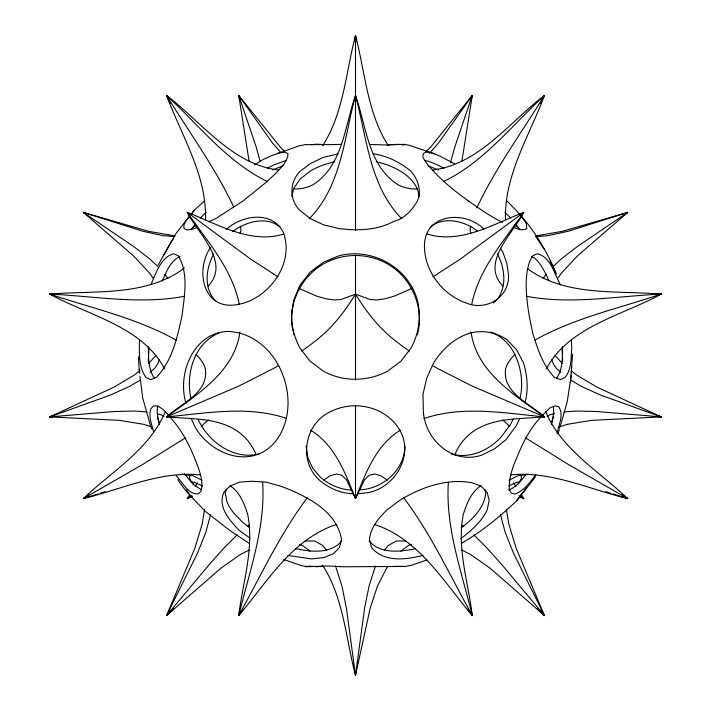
<?xml version="1.0" encoding="UTF-8"?>
<svg xmlns="http://www.w3.org/2000/svg" width="711" height="711" viewBox="0 0 711 711"><rect width="100%" height="100%" fill="white"/><g stroke="black" fill="none" stroke-linecap="round" stroke-linejoin="round"><path stroke-width="1.07" d="M448.348 482.591C445.442 528.202 461.741 571.911 472.264 615.539C444.935 583.358 421.579 543.186 380.572 526.638A60.302 51.299 0 0 0 374.493 524.602M521.367 474.744L521.305 478.636L518.221 483.933M205.479 219.806C207.008 175.279 181.492 135.81 166.57 95.461C201.497 121.963 231.99 164.454 278.552 170.036M572.577 354.211L570.56 382.003M139.48 340.747C139.303 353.083 138.432 366.956 145.995 377.497L150.732 379.638L156.251 377.497C172.293 361.028 177.341 337.218 182.069 315.426C184.371 295.936 188.895 273.646 178.337 255.862L173.608 253.711C160.464 257.64 156.109 273.157 151.061 284.338M571.617 367.116L571.306 373.355M461.883 161.388L472.264 95.461L430.706 147.026L426.147 151.55M148.421 346.755C148.412 357.473 148.235 369.302 154.5 378.501M562.739 361.117L561.957 347.999M148.261 361.046L149.043 347.999M571.155 375.435L567.36 400.968L561.459 422.423M239.945 331.886C234.639 372.137 196.156 394.987 166.57 416.886C194.067 419.41 227.218 416.77 247.161 439.949A60.302 35.443 90 0 1 256.058 454.409M354.753 41.051L355.5 35.55C365.205 72.371 367.214 112.889 388.33 145.657M322.67 565.343C343.786 598.111 345.795 638.629 355.5 675.45L364.556 608.332L369.116 585.846L375.506 565.938M417.419 334.774C424.654 307.703 411.793 277.814 387.548 263.95A64.097 62.959 0 0 0 323.452 263.95C300.62 277.183 286.942 305.037 293.092 331.077M404.915 446.099C404.657 469.962 382.687 489.097 359.544 489.826M204.519 509.609L202.262 523.847L194.832 548.314L166.57 615.539L221.041 568.107L240.291 554.562L249.17 550.038M157.913 405.785L157.184 410.345A49.415 13.66 62.3 0 0 159.433 424.005M336.507 524.602A60.302 51.299 0 0 0 330.428 526.638C289.421 543.186 266.065 583.358 238.736 615.539C242.735 582.131 254.325 548.474 247.73 514.622C244.442 503.859 239.971 492.225 230.151 485.809M470.673 226.125L470.015 230.195L470.878 233.181M291.857 196.547L293.581 188.593L299.989 179.208L310.174 171.155A64.097 38.909 0 0 1 334.65 161.868M356.247 41.051L355.5 35.55C345.795 72.371 343.786 112.889 322.67 145.657M335.494 565.938L341.884 585.846L346.444 608.332L355.5 675.45L370.155 608.332L377.532 585.846L387.691 566.178M520.025 398.329C523.945 381.256 520.568 362.743 511.111 347.999A64.097 50.934 -72 0 0 490.652 332.046M525.136 402.053C528.584 389.219 527.322 375.47 523.492 362.859L516.621 349.794L507.139 339.831C495.905 331.93 481.64 329.637 468.487 333.539C453.494 338.729 442.073 349.688 433.621 362.85L426.787 378.048L422.992 394.276L423.329 411.225C424.956 439.807 452.623 464.878 481.658 455.164L494.616 448.792L505.939 439.771L516.23 425.765L519.599 418.921M226.16 489.07L225.2 492.874L226.071 496.9A50.33 24.716 24.2 0 0 238.612 518.043L242.735 522.407L249.819 527.766M243.18 609.274L238.736 615.539C249.259 571.911 265.559 528.202 262.652 482.591M471.153 99.727L472.264 95.461L438.598 142.893L429.506 153.256M210.509 514.622L205.852 532.183L197.614 552.882L166.57 615.539L173.6 608.616M471.74 304.29C478.814 268.874 503.797 241.225 523.705 212.411C493.434 223.947 460.755 244.371 427.16 234.026M450.498 162.588L454.8 147.026L472.264 95.461L470.709 98.349M240.122 233.181L240.985 230.195L240.327 226.125M556.971 433.283C558.784 424.831 564.214 414.575 558.588 406.559L555.407 405.848L550.083 407.732L542.831 414.931M551.496 423.943L553.673 413.26L553.496 406.719M551.301 424.005L553.656 416.45M307.294 497.789C279.858 534.165 260.821 575.919 238.736 615.539L240.131 611.416M560.552 425.027L561.121 423.463M557.913 433.577L559.308 429.826M559.29 428.377L560.268 425.8M432.448 170.036C479.01 164.454 509.503 121.963 544.43 95.461C529.508 135.81 503.992 175.279 505.521 219.806M162.25 280.961C166.321 271.984 170.48 260.83 179.945 256.538M323.621 480.183L330.011 475.819L336.41 473.979L341.884 475.277L346.444 479.721L355.5 498.589C365.605 473.33 375.906 445.095 400.382 430.164M526.602 487.55L516.319 501.148C499.469 517.004 481.427 531.89 461.288 543.391M165.308 411.571C149.63 449.503 111.814 471.349 83.338 498.589C121.759 489.257 160.082 470.771 200.52 474.904M238.736 615.539L239.643 613.522M471.357 97.478L472.264 95.461M513.022 419.152L510.818 424.005L501.113 437.043A64.097 50.934 -72 0 1 451.138 453.947M213.7 254.014C205.968 268.056 203.426 287.866 215.166 300.46M210.518 247.446C194.601 270.713 203.408 311.382 237.998 304.459C269.096 298.887 295.589 262.43 282.862 231.466C271.175 210.216 241.456 215.424 226.16 229.502M476.823 207.905C495.443 168.223 521.572 132.699 544.43 95.461C512.098 125.118 484.067 161.904 443.788 181.429M546.252 369.062C568.622 326.447 622.418 315.515 661.194 294.114C617.681 290.372 569.155 296.505 530.797 271.051A60.302 57.351 90 0 1 527.446 268.518M310.618 430.164C335.094 445.095 345.395 473.33 355.5 498.589L364.556 479.721L369.116 475.277L374.59 473.979L380.989 475.819L387.379 480.183M540.493 103.415L544.43 95.461L541.604 98.838M158.162 265.025L175.493 234.168L189.624 216.055M163.503 255.72L171.724 240.958M306.69 144.795C315.533 144.235 330.304 145.008 341.342 144.28M556.5 378.501C562.765 369.293 562.588 357.446 562.57 346.728M191.241 229.715L195.276 223.858M237.119 534.939L224.64 547.381L209.727 563.974L166.57 615.539L168.356 612.74M189.686 494.883L187.295 498.589L192.388 496.491M195.081 486.546L197.48 482.84M557.522 278.668L561.299 273.211L577.128 256.209L627.662 212.411L562.472 231.279L536.076 235.928M189.206 495.905L187.295 498.589L192.023 495.727M166.57 615.539L168.516 612.855M542.484 98.145L544.43 95.461M535.507 476.832L516.648 500.793M543.124 278.543L546.235 274.437M172 240.576L173.244 238.949M535.881 474.486C530.095 482.147 524.3 490.537 514.968 494.092L511.102 493.016L509.245 489.204C508.818 478.352 512.355 467.527 516.844 457.724C522.567 443.211 529.846 428.68 540.671 417.259M189.784 216.091C187.046 219.859 182.576 223.432 184.122 228.666L187.597 229.991L194.352 228.64L197.205 227.36M191.108 214.411L194.681 209.852L204.333 201.097M208.19 285.991C231.039 262.439 197.32 232.737 187.295 212.411C217.566 223.947 250.245 244.371 283.84 234.026M190.975 214.384L194.352 210.207M384.313 550.305L388.295 545.417L396.525 540.947L405.67 540.982M155.851 355.527L148.635 363.499M395.138 566.347L404.852 566.454L343.111 566.774L328.589 566.027L306.823 566.685L301.251 565.565L283.822 559.593M309.089 218.846C341.387 186.424 344.24 137.232 355.5 95.461C366.227 125.66 367.942 165.014 397.387 184.362A60.302 41.496 -43.6 0 0 417.57 188.975M341.422 541.391C330.233 554.18 310.414 551.878 295.412 548.625M430.057 227.689L432.288 225.511A49.415 35.754 49.6 0 1 472.886 227.831L477.357 231.128M200.182 218.126L206.154 212.349M208.332 419.872L201.257 426.369M553.202 266.474L561.299 258.884L577.128 246.69L627.662 212.411L568.071 231.279L547.683 235.723L536.13 236.612M150.252 372.342L154.314 368.68A60.302 31.702 0 0 0 159.193 359.89M188.975 497.149L187.295 498.589L189.055 497.265M522.025 213.851L523.705 212.411C513.68 232.737 479.961 262.439 502.81 285.991M192.477 227.831L195.881 224.987M139.587 370.831L134.646 374.83L114.515 386.873L49.806 416.886L119.626 420.37L143.764 424.334L150.83 426.618M285.955 418.228C247.312 405.323 205.977 413.304 166.57 416.886C180.834 403.572 209.301 392.739 205.275 368.68A60.302 25.649 20 0 0 195.969 354.291M400.96 551.185L408.567 545.417L411.642 544.386M461.226 527.731C472.877 519.341 484.227 507.814 485.8 492.874L485 489.692M480.849 485.809C471.029 492.225 466.558 503.859 463.27 514.622C456.675 548.474 468.265 582.131 472.264 615.539L467.82 609.274M460.799 538.627C471.197 530.708 481.507 521.954 487.177 509.867L489.15 500.322L487.231 492.545L481.125 486.075L471.837 482.707C446.624 478.156 420.734 487.364 399.413 500.517L386.997 509.876C378.634 518.079 370.653 527.384 369.48 539.453L371.462 547.381C383.647 562.65 406.408 559.761 423.196 555.318M185.42 437.878L142.929 464.31L83.338 498.589L97.976 493.949M88.848 494.847L83.338 498.589L85.293 497.558M547.088 416.468L549.576 414.86L554.642 413.633M232.773 231.51C245.855 221.69 265.816 215.877 279.947 226.765M432.955 276.846L460.657 258.884L523.705 212.411L521.812 213.558M139.987 380.216L129.935 386.251L110.427 395.04L49.806 416.886L52.001 416.726M254.485 164.828L263.203 159.495L270.447 156.091L299.082 145.871L306.521 144.369M625.742 213.522L627.662 212.411L625.707 213.442M534.619 340.249C573.99 318.093 618.721 308.396 661.194 294.114C616.544 296.123 571.164 304.735 526.673 296.309M218.988 332.944C194.236 343.209 185.313 374.173 191.046 398.631M267.309 168.267L273.602 164.97L286 160.535M508.952 480.307L517.644 475.819L528.833 474.264M412.336 288.248L394.276 296.14L384.882 298.842L376.786 299.962L369.978 299.5L355.5 294.114L341.022 299.5L334.214 299.962L326.118 298.842L316.724 296.14L298.664 288.248M208.99 221.743L215.771 218.561L242.682 201.213L267.718 181.012L277.45 171.671L284.391 163.681L287.697 157.104L287.973 153.505L284.533 152.234L278.063 153.105M509.049 485.755L516.648 482.36L519.972 481.818M166.57 416.886L238.469 386.251L273.051 368.68A60.302 9.794 -30.4 0 0 278.703 365.481M272.482 169.991L283.138 165.743M658.119 295.225L661.194 294.114L659.008 294.292M426.938 559.957L411.918 565.129L404.746 566.578M560.17 426.618L567.236 424.334L591.374 420.37L661.194 416.886L596.485 386.873L576.354 374.83L571.413 370.831M100.064 493.292L105.29 491.639M147.15 411.936L134.646 411.038L114.515 411.5L49.806 416.886L52.978 415.891M468.114 201.489L468.913 201.249C479.721 208.901 490.599 216.544 502.508 222.347M423.996 418.53C462.923 405.27 504.668 413.207 544.43 416.886C530.166 403.572 501.699 392.739 505.725 368.68A60.302 25.649 -20 0 1 515.031 354.291M415.446 548.661C400.302 551.94 380.252 554.145 369.169 540.973M337.876 153.949L322.927 157.487L310.174 163.734L299.989 171.404C289.386 182.034 289.075 199.978 299.989 210.474L310.174 218.481L323.452 224.792L338.907 228.524C357.091 230.915 377.043 230.497 393.476 221.512C404.283 218.704 412.007 210.287 417.419 200.982C421.872 190.637 417.961 179.439 411.011 171.253L410.451 170.773C399.689 162.046 386.846 155.709 373.044 153.78M49.806 416.886L51.983 416.45M659.017 294.55L661.194 294.114M259.791 453.671C234.221 460.728 208.519 442.073 198.129 419.49M184.327 296.309C139.836 304.735 94.456 296.123 49.806 294.114C88.582 315.515 142.378 326.447 164.748 369.062M434.359 153.86L409.749 145.435L404.435 144.369L384.544 144.946L369.604 144.449M322.439 566.196L317.586 566.729L308.503 566.107M311.365 144.742L316.395 144.191L324.465 144.609M510.48 474.904C550.918 470.771 589.241 489.257 627.662 498.589C599.186 471.349 561.37 449.503 545.692 411.571M357.633 493.807L368.289 492.625C396.32 487.079 415.357 452.756 398.293 427.773C383.922 406.141 353.5 399.929 330.793 411.571C304.068 423.454 297.767 462.257 320.554 481.151C329.922 488.573 341.28 493.63 353.367 493.754M471.055 331.886C476.361 372.137 514.844 394.987 544.43 416.886C516.933 419.41 483.782 416.77 463.839 439.949A60.302 35.443 -90 0 0 454.942 454.409M387.584 144.857L397.947 144.324L404.31 144.946L404.435 144.369M563.85 411.936L576.354 411.038L596.485 411.5L661.194 416.886L600.573 395.04L581.065 386.251L571.013 380.216M52.881 295.225L49.806 294.114C93.319 290.372 141.845 296.505 180.203 271.051A60.302 57.351 -90 0 0 184.371 267.834M305.33 540.982L314.475 540.947L322.705 545.417L326.687 550.305M174.924 235.928L148.528 231.279L83.338 212.411L133.872 256.209L149.701 273.211L153.478 278.668M658.999 416.726L661.194 416.886L658.022 415.891M174.87 236.612L163.317 235.723L142.929 231.279L83.338 212.411L133.872 246.69L149.701 258.884L157.798 266.474M176.381 340.249C137.01 318.093 92.279 308.396 49.806 294.114L51.992 294.292M182.167 474.264L193.356 475.819L202.048 480.307M190.61 481.694L194.396 482.307L202.564 485.96M287.804 555.424L311.578 558.917L324.003 557.54L333.503 553.682L339.547 547.354L341.52 539.436C336.667 510.702 306.192 495.905 281.556 486.466L266.27 482.129L251.623 481.249L239.403 482.165L229.849 486.146L223.832 492.403C217.362 507.21 229.831 520.461 239.154 530.388L249.961 538.049M425.089 160.553L427.782 161.077A64.097 12.025 36 0 1 444.064 168.32M49.806 294.114L51.983 294.55M659.017 416.45L661.194 416.886M157.371 413.873L161.424 414.86L163.912 416.468M605.71 491.639L610.936 493.292M613.024 493.949L627.662 498.589L622.152 494.847M299.358 544.386L302.433 545.417L310.04 551.185M531.348 256.653L533.943 257.658A64.097 19.455 78.6 0 1 548.83 280.658M427.951 165.779L438.571 170.018M519.625 496.909L523.705 498.589L521.314 494.883M544.43 416.886L472.531 386.251L437.949 368.68A60.302 9.794 30.4 0 1 432.297 365.481M267.212 181.429C226.933 161.904 198.902 125.118 166.57 95.461L170.507 103.415M513.849 227.307C517.759 229.342 522.754 230.826 526.842 228.711L526.256 223.512L520.905 215.762M461.83 550.038L470.709 554.562L489.959 568.107L544.43 615.539L516.168 548.314L508.738 523.847L506.481 509.609M454.64 163.663C451.467 163.166 421.276 142.671 422.992 157.522L426.804 163.414C438.687 178.239 453.467 190.326 468.913 201.249M85.293 213.442L83.338 212.411L85.258 213.522M625.707 497.558L627.662 498.589L568.071 464.31L525.58 437.878M189.188 213.558L187.295 212.411C207.203 241.225 232.186 268.874 239.26 304.29M518.977 495.727L523.705 498.589L521.794 495.905M201.533 489.755L196.156 486.484L189.89 480.449L184.505 473.757M278.045 276.846L250.343 258.884L187.295 212.411L188.975 213.851M249.579 543.604L229.333 530.148L205.132 511.209C195.738 500.953 185.056 491.621 177.892 479.552M483.969 229.146C464.265 209.496 423.276 213.789 424.458 247.419L424.503 247.668C425.178 272.411 443.344 295.154 466.487 303.126C486.342 311.365 509.6 297.234 508.516 274.944L506.881 263.585L502.81 251.97L500.464 248.246M521.945 497.265L523.705 498.589L522.025 497.149M514.791 224.729L518.461 227.902M509.743 426.369L502.668 419.872M306.148 566.16L306.823 566.685M562.365 363.499L555.149 355.527M560.748 372.342L556.686 368.68A60.302 31.702 0 0 1 551.807 359.89M504.872 212.376L510.818 218.126M537.4 608.616L544.43 615.539L513.386 552.882L505.148 532.183L500.491 514.622M284.089 150.803L280.294 147.026L238.736 95.461L249.117 161.388M519.812 214.269L506.854 200.84M473.882 534.939L486.36 547.381L501.273 563.974L544.43 615.539L542.644 612.74M169.111 415.606C164.916 411.438 160.286 405.19 153.558 405.883L150.999 408.558C148.119 416.362 151.834 424.289 153.576 431.853M401.911 218.846C369.613 186.424 366.76 137.232 355.5 95.461C344.773 125.66 343.058 165.014 313.613 184.362A60.302 41.496 43.6 0 1 293.43 188.975M280.801 152.456L272.402 142.893L238.736 95.461L239.847 99.727M521.234 215.931C536.112 233.11 547.692 253.072 556.446 274.011M515.804 223.956L519.625 229.475M170.205 417.277C181.376 429.684 189.597 444.802 195.454 460.355C199.196 470.122 203.764 480.627 201.009 491.177L198.422 493.869C187.9 494.696 182.407 481.951 176.204 475.739M233.715 206.945C215.14 167.636 189.242 132.397 166.57 95.461L169.396 98.838M403.706 497.789C431.142 534.165 450.179 575.919 472.264 615.539L470.869 611.416M535.765 236.585L543.977 248.921M164.765 274.437L167.876 278.543M191.188 496.731L186.318 489.87M166.57 95.461L168.516 98.145M542.484 612.855L544.43 615.539M513.52 482.84L515.919 486.546M497.3 253.898C504.526 267.149 506.943 284.471 498.411 297.74A49.415 35.754 49.6 0 1 493.407 303.055M193.294 484.813L189.695 478.636L189.633 474.744M260.217 161.548L256.2 147.026L238.736 95.461L240.291 98.349M550.074 261.23L551.852 264.963M552.74 266.829L555.407 272.455M560.446 284.835C554.5 274.286 551.007 257.009 537.267 253.738L532.637 255.862C527.135 264.483 526.407 275.13 526.113 285.164L526.149 285.387C526.407 301.1 529.046 316.626 532.521 331.921L532.663 332.97C537.614 348.763 542.831 365.463 554.616 377.523L560.535 379.585L564.943 377.505C571.795 369.516 570.915 358.06 571.724 348.248L571.395 339.769M151.896 429.08L150.554 426.165L142.644 397.733L139.96 376.137M238.736 95.461L239.643 97.478M471.357 613.522L472.264 615.539M191.33 418.752L194.681 426.28C211.665 456.782 255.516 470.744 277.868 438.225C303.641 399.173 277.779 334.597 229.075 331.477L228.764 331.424C193.756 331.833 176.915 373.391 185.935 403.181M419.206 196.84C417.65 180.265 401.706 170.409 387.548 164.97A64.097 38.909 0 0 0 376.35 161.868M306.085 446.099L307.765 457.546L312.707 468.202L320.554 477.357A49.415 44.198 0 0 0 351.207 490.137M293.332 332.926L293.581 334.774M139.312 372.484L138.423 356.789M139.525 369.133L139.685 373.328M355.5 35.55L355.5 230.506M355.5 255.027L355.5 380.154M355.5 405.661L355.5 498.589M355.5 673.237L355.5 675.45M526.344 474.095A49.415 13.66 -62.3 0 1 508.525 490.066M159.699 424.005A64.097 19.455 78.6 0 1 157.371 417.126M409.403 351.11A60.302 9.794 30.4 0 1 397.387 342.32C380.056 329.469 366.689 312.405 355.5 294.114C344.311 312.405 330.944 329.469 313.613 342.32A60.302 9.794 -30.4 0 1 301.597 351.11M461.768 525.225A60.302 15.855 57 0 1 463.839 526.638M247.161 526.638A60.302 15.855 -57 0 1 249.232 525.225M292.754 306.548C289.661 320.759 293.394 335.459 299.989 348.114L310.174 361.241L323.452 371.195C343.271 382.145 367.694 381.727 387.548 371.195L400.826 361.259L411.011 348.088C419.046 333.548 421.285 316.475 417.419 300.344C408.416 267.345 371.737 247.126 338.907 255.836L323.452 262.163L310.174 272.135L299.989 285.191L293.581 300.424L292.754 306.548"/></g></svg>
